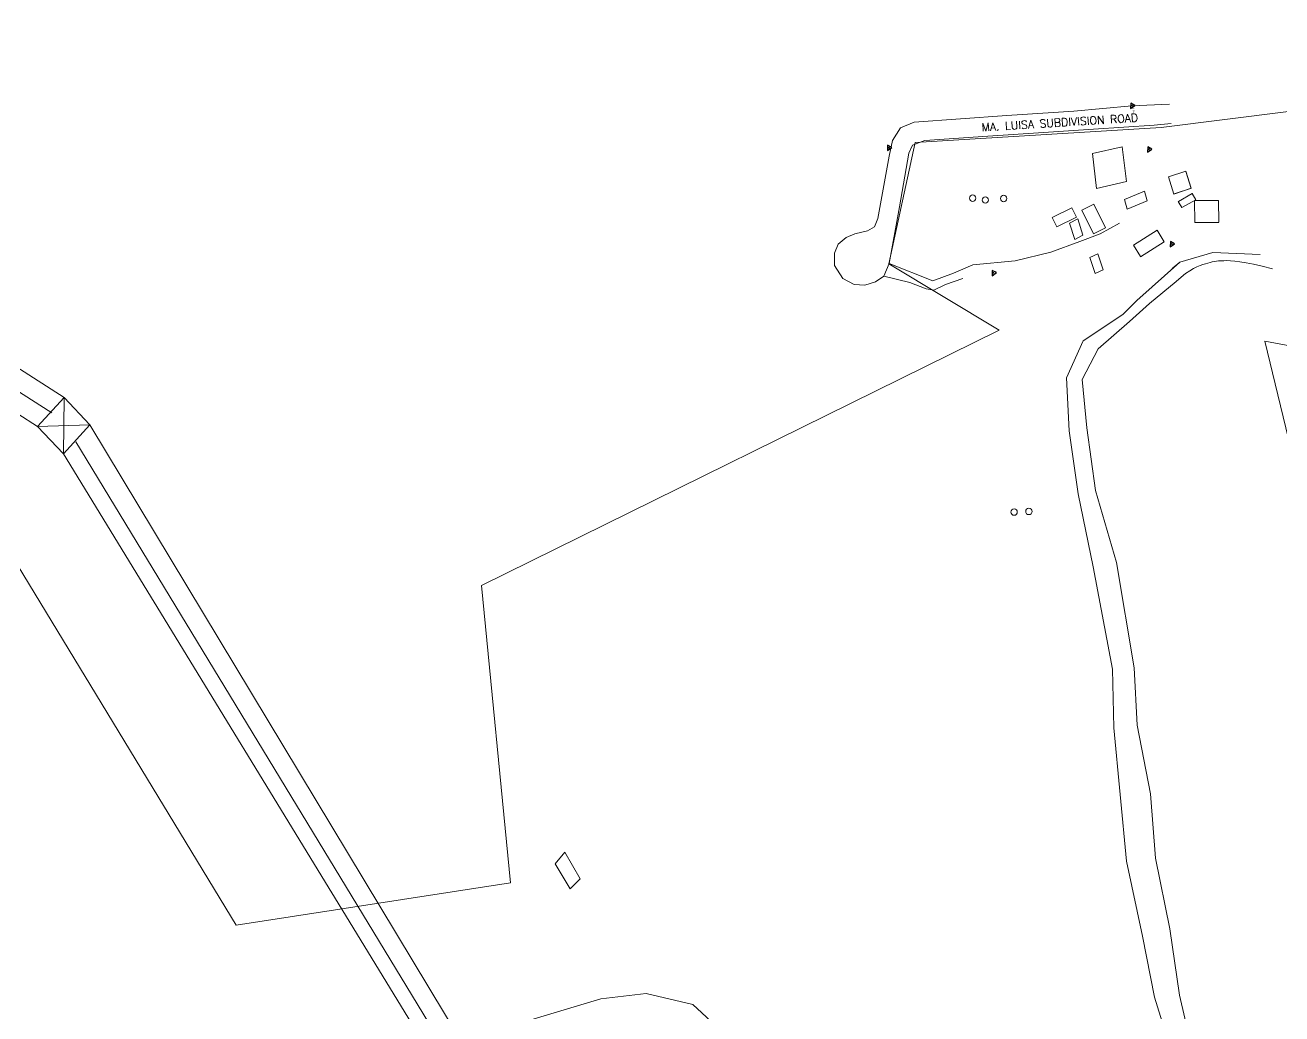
# Model space of a CAD drawing. Header units: millimetres. Extents: x -616979 to 2364082, y 43054 to 1637649.
# Drawn here: x 1438100 to 1817375, y 1055457 to 1353735 of the extents above; entities that cross this region are included whole.
import ezdxf

# ---------------------------------------------------------------- set-up
doc = ezdxf.new("R2010")
doc.units = ezdxf.units.MM
doc.styles.add('L60', font='simplex_.ttf', dxfattribs={"height": 1.524})
doc.styles.get("Standard").update_dxf_attribs({"font": 'arial.ttf'})

# ---------------------------------------------------------------- blocks, each defined once
blk = doc.blocks.new('sta')
at = {"lineweight": 30}
for p, q in [((-0.004, 0.1), (-0.079, -0.05)), ((0.071, -0.05), (-0.004, 0.1)), ((-0.079, -0.05), (0.071, -0.05))]:
    blk.add_line(p, q, dxfattribs=at)
blk.add_circle((0, 0), 0.0125, dxfattribs=at)

msp = doc.modelspace()

# ---------------------------------------------------------------- linework, layer by layer
at = {"lineweight": 5}
for p, q in [((1449861.729, 1241419.914), (1274563.45, 1353735.249, -136210.526)), ((1446148.522, 1236727.399, 136210.526), (1270850.243, 1349042.734)), ((1441865.543, 1232630.403), (1266567.264, 1344945.738, -136210.526)), ((1734368.767, 1326426.904, 156511.401), (1754550.941, 1327826.786, 156511.401)), ((1754550.941, 1327826.786, 156511.401), (1772139.54, 1329428.786, 156511.401)), ((1772139.54, 1329428.786, 156511.401), (1783491.161, 1329870.359, 156511.401)), ((1780993.943, 1322880.291), (1820194.421, 1327800.697)), ((1702278.07, 1322752.088, 156511.401), (1706441.478, 1324496.091, 156511.401)), ((1706441.478, 1324496.091, 156511.401), (1734368.767, 1326426.904, 156511.401)), ((1783973.585, 1324055.579, 156511.401), (1778807.793, 1323580.65, 156511.401)), ((1699894.578, 1318948.371, 156511.401), (1702278.07, 1322752.088, 156511.401)), ((1706692.861, 1318364.121), (1780993.943, 1322880.291)), ((1728657.881, 1320245.568, 156511.401), (1709583.082, 1318922.403, 156511.401)), ((1743943.033, 1321201.08, 156511.401), (1728657.881, 1320245.568, 156511.401)), ((1760513.845, 1322378.818, 156511.401), (1743943.033, 1321201.08, 156511.401)), ((1778807.793, 1323580.65, 156511.401), (1760513.845, 1322378.818, 156511.401)), ((1698715.18, 1281754.221), (1706692.861, 1318364.121)), ((1698848.668, 1314225.43, 156511.401), (1699894.578, 1318948.371, 156511.401)), ((1705950.821, 1317508.742, 156511.401), (1704808.171, 1315066.409, 156511.401)), ((1709583.082, 1318922.403, 156511.401), (1705950.821, 1317508.742, 156511.401)), ((1769214.646, 1317067.83, 136809.369), (1760181.676, 1315006.2, 136809.369)), ((1770485.146, 1306517.29, 136809.369), (1769214.646, 1317067.83, 136809.369)), ((1695399.234, 1295440.251, 156511.401), (1698848.668, 1314225.43, 156511.401)), ((1704808.171, 1315066.409, 156511.401), (1701936.645, 1298948.156, 156511.401)), ((1761452.176, 1304455.661, 136809.369), (1760181.676, 1315006.2, 136809.369)), ((1788373.093, 1309720.406, 136809.369), (1783153.291, 1307980.399, 136809.369)), ((1788373.093, 1309720.406, 136809.369), (1783153.291, 1307980.399, 136809.369)), ((1788373.093, 1309720.406, 136809.369), (1789996.24, 1304513.067, 136809.369)), ((1788405.19, 1309617.435, 136809.369), (1790028.337, 1304410.096, 136809.369)), ((1770485.146, 1306517.29, 136809.369), (1761452.176, 1304455.661, 136809.369)), ((1783153.291, 1307980.399, 136809.369), (1784776.438, 1302773.059, 136809.369)), ((1783153.291, 1307980.399, 136809.369), (1784776.438, 1302773.059, 136809.369)), ((1775955.203, 1303685.108, 136809.369), (1769911.834, 1301141.724, 136809.369)), ((1770685.449, 1298197.117, 136809.369), (1769911.834, 1301141.724, 136809.369)), ((1776728.818, 1300740.502, 136809.369), (1775955.203, 1303685.108, 136809.369)), ((1789996.24, 1304513.067, 136809.369), (1784776.438, 1302773.059, 136809.369)), ((1790097.675, 1304546.879, 136809.369), (1784877.872, 1302806.872, 136809.369)), ((1790352.15, 1302908.301, 136809.369), (1786115.787, 1300558.934, 136809.369)), ((1790352.15, 1302908.301, 136809.369), (1786154.092, 1300580.177, 136809.369)), ((1791430.86, 1301053.492, 136809.369), (1787194.497, 1298704.125, 136809.369)), ((1791392.555, 1301032.249, 136809.369), (1787194.497, 1298704.125, 136809.369)), ((1790352.15, 1302908.301, 136809.369), (1791430.86, 1301053.492, 136809.369)), ((1701936.645, 1298948.156, 156511.401), (1698876.409, 1281810.905, 156511.401)), ((1748102.648, 1295675.193, 136809.369), (1753978.049, 1298605.434, 136809.369)), ((1755373.947, 1295774.938, 136809.369), (1753991.023, 1298579.126, 136809.369)), ((1757052.233, 1297943.338, 136809.369), (1760616.162, 1299701.828, 136809.369)), ((1757055.603, 1297945, 136809.369), (1760573.152, 1290807.5, 136809.369)), ((1760620.361, 1299701.808, 136809.369), (1764137.91, 1292564.307, 136809.369)), ((1776728.818, 1300740.502, 136809.369), (1770685.449, 1298197.117, 136809.369)), ((1786115.787, 1300558.934, 136809.369), (1787194.497, 1298704.125, 136809.369)), ((1786222.896, 1300374.762, 136809.369), (1787194.497, 1298704.125, 136809.369)), ((1791114.671, 1294243.873, 136809.369), (1791045.087, 1300839.553, 136809.369)), ((1791114.671, 1294243.873, 136809.369), (1791045.087, 1300839.553, 136809.369)), ((1798246.061, 1300819.026, 136809.369), (1791133.471, 1300839.301, 136809.369)), ((1798246.061, 1300819.026, 136809.369), (1791133.471, 1300839.301, 136809.369)), ((1798314.627, 1294319.831, 136809.369), (1798246.061, 1300819.026, 136809.369)), ((1798314.627, 1294319.831, 136809.369), (1798246.061, 1300819.026, 136809.369)), ((1694452.251, 1292937.265, 156511.401), (1695399.234, 1295440.251, 156511.401)), ((1749498.546, 1292844.697, 136809.369), (1748102.648, 1295675.193, 136809.369)), ((1749511.164, 1292850.99, 136809.369), (1755373.947, 1295774.938, 136809.369)), ((1755752.391, 1295265.013, 136809.369), (1753282.665, 1293987.16, 136809.369)), ((1754860.959, 1289048.135, 136809.369), (1753282.665, 1293987.16, 136809.369)), ((1757330.685, 1290325.988, 136809.369), (1755752.391, 1295265.013, 136809.369)), ((1798315.645, 1294223.346, 136809.369), (1791114.671, 1294243.873, 136809.369)), ((1798315.645, 1294223.346, 136809.369), (1791114.671, 1294243.873, 136809.369)), ((1683473.892, 1287645.959, 156511.401), (1685900.849, 1289700.007, 156511.401)), ((1685900.849, 1289700.007, 156511.401), (1688488.564, 1290806.759, 156511.401)), ((1688488.564, 1290806.759, 156511.401), (1692319.707, 1291694.971, 156511.401)), ((1692319.707, 1291694.971, 156511.401), (1694452.251, 1292937.265, 156511.401)), ((1757330.685, 1290325.988, 136809.369), (1754860.959, 1289048.135, 136809.369)), ((1760573.152, 1290807.5, 136809.369), (1764137.081, 1292565.99, 136809.369)), ((1779694.35, 1291837.461, 136809.369), (1772553.329, 1287362.459, 136809.369)), ((1779694.35, 1291837.461, 136809.369), (1772553.329, 1287362.459, 136809.369)), ((1781892.783, 1288329.294, 136809.369), (1779729.831, 1291859.696, 136809.369)), ((1781892.783, 1288329.294, 136809.369), (1779729.831, 1291859.696, 136809.369)), ((1682374.455, 1284900.765, 156511.401), (1683473.892, 1287645.959, 156511.401)), ((1774671.535, 1283905.092, 136809.369), (1772553.329, 1287362.459, 136809.369)), ((1774671.535, 1283905.092, 136809.369), (1772553.329, 1287362.459, 136809.369)), ((1781892.783, 1288329.294, 136809.369), (1774716.28, 1283832.057, 136809.369)), ((1781892.783, 1288329.294, 136809.369), (1774716.28, 1283832.057, 136809.369)), ((1682313.107, 1281268.912, 156511.401), (1682374.455, 1284900.765, 156511.401)), ((1761811.243, 1284745.224, 136809.369), (1759440.772, 1283589.349, 136809.369)), ((1759440.772, 1283589.349, 136809.369), (1761038.932, 1278788.154, 136809.369)), ((1761811.243, 1284745.224, 136809.369), (1763409.403, 1279944.03, 136809.369)), ((1786607.131, 1282230.075, 136809.369), (1773623.356, 1270707.209)), ((1684846.767, 1277338.448, 156511.401), (1682313.107, 1281268.912, 156511.401)), ((1698876.409, 1281810.905, 156511.401), (1697229.568, 1278046.078, 156511.401)), ((1732100.905, 1261759.151), (1698715.18, 1281754.221)), ((1763409.403, 1279944.03, 136809.369), (1761038.932, 1278788.154, 136809.369)), ((1688296.999, 1275514.255, 156511.401), (1684846.767, 1277338.448, 156511.401)), ((1691553.908, 1275329.092, 156511.401), (1688296.999, 1275514.255, 156511.401)), ((1694748.325, 1276298.883, 156511.401), (1691553.908, 1275329.092, 156511.401)), ((1697229.568, 1278046.078, 156511.401), (1694748.325, 1276298.883, 156511.401)), ((1785448.452, 1276442.585, 136809.369), (1777456.726, 1269789.181)), ((1773623.356, 1270707.209), (1769420.694, 1266474.775)), ((1777456.726, 1269789.181), (1771385.34, 1264358.711)), ((1769420.694, 1266474.775), (1757441.055, 1258487.745, 140074.654)), ((1761971.189, 1256093.647), (1771385.34, 1264358.711)), ((1575783.636, 1184685.471), (1732100.905, 1261759.151)), ((1757441.055, 1258487.745, 140074.654), (1752385.604, 1247340.091, 138142.59)), ((1757120.526, 1246875.491, 138142.59), (1761971.189, 1256093.647)), ((1812233.362, 1258379.486), (1868955.147, 1023343.705)), ((1929771.942, 1235927.661), (1812233.362, 1258379.486)), ((1752385.604, 1247340.091, 138142.59), (1753225.168, 1231358.482, 135244.494)), ((1758486.113, 1232298.28), (1757120.526, 1246875.491, 138142.59)), ((1441865.543, 1232630.403), (1449861.729, 1241419.914)), ((1449861.729, 1241419.914), (1449646.209, 1224387.17)), ((1457642.395, 1233176.681), (1449861.729, 1241419.914)), ((1457642.395, 1233176.681), (1441865.543, 1232630.403)), ((1449646.209, 1224387.17), (1457642.395, 1233176.681)), ((1457642.395, 1233176.681), (1697214.597, 835826.836)), ((1449646.209, 1224387.17), (1441865.543, 1232630.403)), ((1755909.753, 1212372.981, 135244.494), (1753225.168, 1231358.482, 135244.494)), ((1761170.699, 1213312.779), (1758486.113, 1232298.28)), ((1695269.522, 830144.664), (1453358.647, 1227998.89)), ((1449646.209, 1224387.17), (1689801.179, 832067.297)), ((1755909.753, 1212372.981, 135244.494), (1760465.233, 1190325.019)), ((1767511.461, 1191613.504), (1761170.699, 1213312.779)), ((1434335.455, 1193296.764), (1501803.186, 1082193.787)), ((1772833.916, 1159840.683), (1767511.461, 1191613.504)), ((1760465.233, 1190325.019), (1766246.902, 1159410.49)), ((1584597.364, 1095015.088), (1575783.636, 1184685.471)), ((1766246.902, 1159410.49), (1766639.824, 1141716.503)), ((1773724.368, 1142500.235), (1772833.916, 1159840.683)), ((1766639.824, 1141716.503), (1770449.176, 1101480.989)), ((1777694.863, 1121879.542), (1773724.368, 1142500.235)), ((1779189.156, 1102463.453), (1777694.863, 1121879.542)), ((1598024.434, 1100752.783), (1601020.391, 1104237.031)), ((1601020.391, 1104237.031), (1605598.952, 1096176.104)), ((1602607.385, 1093175.947), (1598024.434, 1100752.783)), ((1770449.176, 1101480.989), (1775302.852, 1078940.383)), ((1783610.925, 1081131.448), (1779189.156, 1102463.453)), ((1605598.952, 1096176.104), (1602607.385, 1093175.947)), ((1501803.186, 1082193.787), (1584597.364, 1095015.088)), ((1786484.859, 1061064.177), (1783610.925, 1081131.448)), ((1775302.852, 1078940.383), (1778893.948, 1060506.423)), ((1586691.502, 1052483.439), (1611807.272, 1060013.793)), ((1611807.272, 1060013.793), (1625529.741, 1061582.968)), ((1625529.741, 1061582.968), (1639639.059, 1058255.008)), ((1639639.059, 1058255.008), (1649120.075, 1049399.204)), ((1778893.948, 1060506.423), (1786202.714, 1037484.158)), ((1791717.306, 1038710.68), (1786484.859, 1061064.177))]:
    msp.add_line(p, q, dxfattribs=at)
at = {"lineweight": 5, "elevation": 136809.369}
for points in [[(1768419.23, 1293960.394), (1762549.699, 1290778.132), (1756439.961, 1288495.091), (1747641.239, 1285283.809)], [(1718289.715, 1278898.351), (1724150.425, 1281421.287), (1736889.51, 1282666.006), (1747641.239, 1285283.809)], [(1810875.898, 1284551.426), (1796560.103, 1285100.769), (1786607.131, 1282230.075), (1784303.927, 1280330.716)], [(1810875.898, 1284551.426), (1796560.103, 1285100.769), (1786607.131, 1282230.075), (1786607.131, 1282230.075)], [(1718289.715, 1278898.351), (1712002.39, 1276553.477), (1712002.39, 1276553.477), (1698876.969, 1281811.247)], [(1721043.486, 1277328.531), (1715897.736, 1275507.394), (1712322.666, 1273803.921), (1710028.297, 1274136.41), (1705068.082, 1276092.01), (1697230.191, 1278047.004)]]:
    msp.add_lwpolyline(points, dxfattribs=at)
at = {"lineweight": 5}
msp.add_lwpolyline([(1814555.282, 1280249.182), (1811448.106, 1281032.379), (1808807.968, 1281631.017), (1806582.86, 1282068.871), (1804720.772, 1282369.719), (1803169.696, 1282557.338), (1801877.622, 1282655.506), (1800792.542, 1282687.999), (1799862.448, 1282678.594), (1799040.361, 1282646.798), (1798299.433, 1282595.038), (1797617.846, 1282521.471), (1796973.782, 1282424.254), (1796345.424, 1282301.543), (1795710.955, 1282151.496), (1795048.556, 1281972.269), (1794336.411, 1281762.019), (1793555.08, 1281514.411), (1792694.643, 1281205.148), (1791747.558, 1280805.439), (1790706.283, 1280286.496), (1789563.277, 1279619.528), (1788310.998, 1278775.747), (1786941.903, 1277726.362), (1785448.452, 1276442.585)], dxfattribs=at)
msp.add_lwpolyline([(1814555.282, 1280249.182), (1811448.106, 1281032.379), (1808807.968, 1281631.017), (1806582.86, 1282068.871), (1804720.772, 1282369.719), (1803169.696, 1282557.338), (1801877.622, 1282655.506), (1800792.542, 1282687.999), (1799862.448, 1282678.594), (1799040.361, 1282646.798), (1798299.433, 1282595.038), (1797617.846, 1282521.471), (1796973.782, 1282424.254), (1796345.424, 1282301.543), (1795710.955, 1282151.496), (1795048.556, 1281972.269), (1794336.411, 1281762.019), (1793555.08, 1281514.411), (1792694.643, 1281205.148), (1791747.558, 1280805.439), (1790706.283, 1280286.496), (1789563.277, 1279619.528), (1788310.998, 1278775.747), (1786941.903, 1277726.362), (1785448.452, 1276442.585)], dxfattribs=at)
msp.add_lwpolyline([(1814555.282, 1280249.182), (1811448.106, 1281032.379), (1808807.968, 1281631.017), (1806582.86, 1282068.871), (1804720.772, 1282369.719), (1803169.696, 1282557.338), (1801877.622, 1282655.506), (1800792.542, 1282687.999), (1799862.448, 1282678.594), (1799040.361, 1282646.798), (1798299.433, 1282595.038), (1797617.846, 1282521.471), (1796973.782, 1282424.254), (1796345.424, 1282301.543), (1795710.955, 1282151.496), (1795048.556, 1281972.269), (1794336.411, 1281762.019), (1793555.08, 1281514.411), (1792694.643, 1281205.148), (1791747.558, 1280805.439), (1790706.283, 1280286.496), (1789563.277, 1279619.528), (1788310.998, 1278775.747), (1786941.903, 1277726.362), (1785448.452, 1276442.585)], dxfattribs=at)
for centre in [(1724049.105, 1301527.814), (1727878.784, 1300975.73), (1733406.25, 1301445.783), (1736570.592, 1206838.491), (1741025.151, 1207036.541)]:
    msp.add_circle(centre, 966.032, dxfattribs=at)

# ---------------------------------------------------------------- block references
at = {"lineweight": 5, "xscale": 9660.320987284318, "yscale": 9660.320987284322, "zscale": 38641.28394956525, "rotation": 152.7767682716793}
for p in [(1772140.135, 1329430.195, 279097.203), (1698769.704, 1316754.355, 279097.203), (1777268.806, 1316288.22, 279097.203), (1784119.092, 1287702.469, 279097.203), (1784119.092, 1287702.469, 279097.203), (1730307.347, 1278993.08, 279097.203)]:
    msp.add_blockref('sta', p, dxfattribs=at)

# ---------------------------------------------------------------- texts
at = {"lineweight": 5, "style": 'L60'}
msp.add_text('MA. LUISA SUBDIVISION ROAD', height=2415.08025, rotation=3.59621514, dxfattribs=at).set_placement((1726842.381, 1321684.752))
at = {"lineweight": 5, "insert": (1772584.471, 1328756.172, 138849.726), "char_height": 483.016, "attachment_point": 4, "rotation": 273.37465481}
msp.add_mtext('L-3A', dxfattribs=at)

doc.saveas('drawing.dxf')
